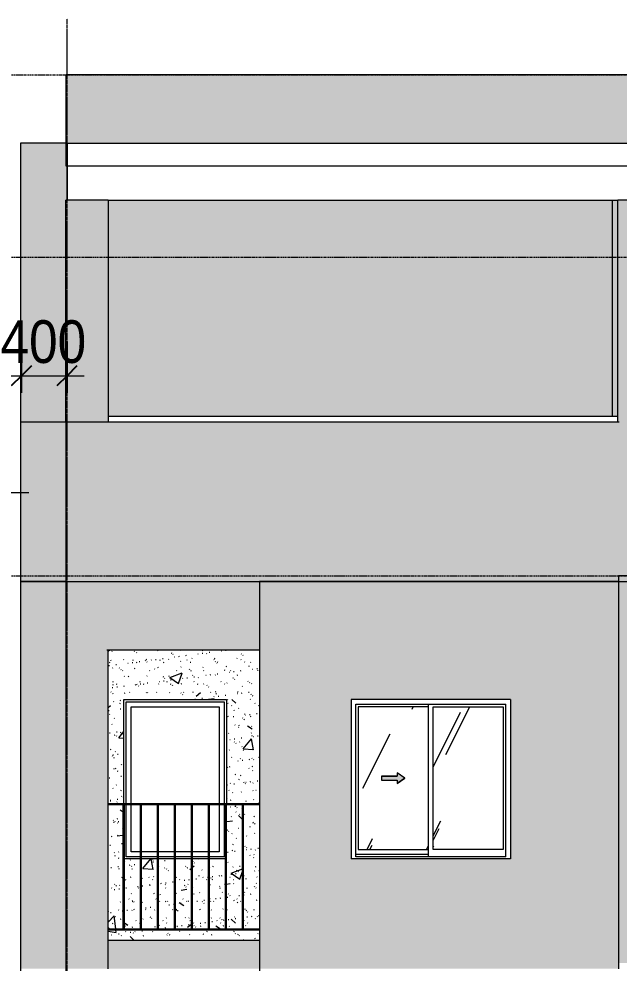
# Model space of a CAD drawing. Header units: millimetres. Extents: x 1240 to 198004, y -7796 to 35300.
# Drawn here: x 117641 to 122914, y 26000 to 34292 of the extents above; entities that cross this region are included whole.
import ezdxf

# ---------------------------------------------------------------- set-up
doc = ezdxf.new("R2010")
doc.units = ezdxf.units.MM
for name, pattern in [('1 NÉT CALL OUT', [6, 3, -3]), ('Centre', [31.75, 6.35, -4.7625, 15.875, -4.7625]), ('Grid Line', [22.225, 12.7, -3.175, 3.175, -3.175])]:
    doc.linetypes.add(name, pattern=pattern)
for name, color, linetype, lineweight in [('0-2', 50, 'Continuous', 5), ('A-ANNO-DIMS', 211, 'Continuous', 9), ('A-ANNO-DIMS-150', 211, 'Continuous', 9), ('A-DETL-GENF', 92, 'Continuous', 9), ('A-DETL-GENF-2', 92, '1 NÉT CALL OUT', 9), ('A-FLOR-2', 7, 'Continuous', 9), ('A-FLOR-HRAL', 11, 'Continuous', 9), ('A-FLOR-HRAL-1', 253, 'Continuous', 9), ('A-FLOR-LEVL-2', 51, 'Centre', 9), ('A-GLAZ', 151, 'Continuous', 9), ('A-GLAZ-1', 7, 'Continuous', 9), ('A-GLAZ-3', 7, '1 NÉT CALL OUT', 9), ('A-WALL', 113, 'Continuous', 9), ('A-WALL-IDEN', 211, 'Continuous', 9), ('A-WALL-PATT-2', 9, 'Continuous', 9), ('A-WALL-PATT-3', 111, 'Continuous', 5), ('A-WALL-PATT-4', 111, 'Continuous', 9), ('I-WALL', 2, 'Continuous', 9), ('I-WALL-1', 7, 'Continuous', 9), ('S-BEAM-3', 7, 'Continuous', 9), ('S-GRID-1', 1, 'Grid Line', 9)]:
    doc.layers.add(name, color=color, linetype=linetype, lineweight=lineweight)
doc.styles.add('UTM Avo', font='', dxfattribs={"width": 0.9, "height": 375})
doc.styles.get('UTM Avo').set_extended_font_data('UTM Avo')
doc.dimstyles.new('1_Dim_chi_tiet_2_5', dxfattribs={"dimscale": 304.8, "dimtxt": 374.737856, "dimasz": 0.590551, "dimexe": 0.492126, "dimexo": 0.0625, "dimgap": 0.049213, "dimtad": 1, "dimdec": 0, "dimrnd": 5, "dimzin": 0, "dimdsep": 46, "dimtxsty": 'UTM Avo', "dimblk1": 'OBLIQUE', "dimblk2": 'OBLIQUE', "dimsah": 1, "dimcen": 0.09, "dimdle": 0.492126, "dimazin": 0, "dimtfac": 1, "dimtdec": 4, "dimtix": 1, "dimtmove": 0, "dimatfit": 3, "dimfxl": 0.984252, "dimfxlon": 1, "dimtvp": 1, "dimtolj": 1, "dimtzin": 0, "dimarcsym": 2})
pattern_1 = [(63.435, (1790.26, 104.33), (-0.0014, 1524.001), [532.463, -2875.304]), (63.435, (266.26, 104.33), (-0.0014, 1524.001), [532.463, -2875.304]), (63.435, (2519.8, 398.8), (-0.0014, 1524.001), [532.463, -2875.304]), (63.435, (995.8, 398.8), (-0.0014, 1524.001), [532.463, -2875.304]), (63.435, (2409.4, 294.83), (-0.0014, 1524.001), [532.463, -2875.304]), (63.435, (885.4, 294.83), (-0.0014, 1524.001), [532.463, -2875.304]), (63.435, (2296.8, 890.1), (-0.0014, 1524.001), [258.802, -3148.965]), (63.435, (772.8, 890.1), (-0.0014, 1524.001), [258.802, -3148.965]), (63.435, (2223.2, 797.95), (-0.0014, 1524.001), [532.463, -2875.304]), (63.435, (699.2, 797.95), (-0.0014, 1524.001), [532.463, -2875.304]), (63.435, (2236.2, 864.1), (-0.0014, 1524.001), [532.463, -2875.304]), (63.435, (712.2, 864.1), (-0.0014, 1524.001), [532.463, -2875.304]), (63.435, (1621.35, 573.94), (-0.0014, 1524.001), [532.463, -2875.304]), (63.435, (97.35, 573.94), (-0.0014, 1524.001), [532.463, -2875.304]), (63.435, (1634.34, 651.9), (-0.0014, 1524.001), [532.463, -2875.304]), (63.435, (110.34, 651.9), (-0.0014, 1524.001), [532.463, -2875.304]), (63.435, (1637.84, 708.1), (-0.0014, 1524.001), [532.463, -2875.304]), (63.435, (113.84, 708.1), (-0.0014, 1524.001), [532.463, -2875.304])]

# ---------------------------------------------------------------- blocks, each defined once
blk = doc.blocks.new('NCV_TKTC_KET CAU_rvt-2-TKCS_MẶT ĐỨNG NỘI KHU 2')
at = {"layer": 'A-FLOR-2'}
for p, q in [((-78235.3, 33200), (-78235.3, 33000)), ((-78235.3, 33200), (-69761.9, 33200)), ((-69761.9, 33000), (-78235.3, 33000))]:
    blk.add_line(p, q, dxfattribs=at)
at = {"layer": 'S-BEAM-3'}
for p, q in [((-78235.3, 33200), (-69961.9, 33200)), ((-78235.3, 33200), (-78235.3, 32700)), ((-77876.9, 32700), (-73396.9, 32700))]:
    blk.add_line(p, q, dxfattribs=at)
blk = doc.blocks.new('Railing - 10mm-901206-TKCS_MẶT ĐỨNG NỘI KHU 2')
at = {"layer": 'A-FLOR-HRAL-1'}
for p, q in [((-60554.4, 5900), (-60554.4, 6990)), ((-60544.4, 5900), (-60544.4, 6990))]:
    blk.add_line(p, q, dxfattribs=at)
blk = doc.blocks.new('Railing - Railing-885112-TKCS_MẶT ĐỨNG NỘI KHU 2')
at = {"layer": 'A-FLOR-HRAL-1'}
for p, q in [((-77876.9, 22900), (-76546.9, 22900)), ((-76546.9, 22890), (-77876.9, 22890))]:
    blk.add_line(p, q, dxfattribs=at)
for p in [(-17188.4, 17000), (-17038.9, 17000), (-16889.3, 17000), (-16739.8, 17000), (-16590.2, 17000), (-16440.7, 17000), (-16291.2, 17000), (-16141.6, 17000)]:
    blk.add_blockref('Railing - 10mm-901206-TKCS_MẶT ĐỨNG NỘI KHU 2', p)
blk = doc.blocks.new('Top Rail Type - Top Rail_Internal_-885113-TKCS_MẶT ĐỨNG NỘI KHU 2')
at = {"layer": 'A-FLOR-HRAL-1'}
for p, q in [((-76546.9, 24000), (-77876.9, 24000)), ((-76546.9, 23990), (-77876.9, 23990))]:
    blk.add_line(p, q, dxfattribs=at)
blk = doc.blocks.new('M_Fixed - 900 x 1400-V286-TKCS_MẶT ĐỨNG NỘI KHU 2')
at = {"layer": 'A-GLAZ-1'}
for p, q in [((-77717.9, 7000), (-77717.9, 7896)), ((-77717.9, 7896), (-76855.9, 7896)), ((-76855.9, 7896), (-76855.9, 7000)), ((-77673.9, 7000), (-77673.9, 7852)), ((-77673.9, 7852), (-76899.9, 7852)), ((-76899.9, 7852), (-76899.9, 7000)), ((-77717.9, 6534), (-77717.9, 6990)), ((-77673.9, 6578), (-77673.9, 6990)), ((-76899.9, 6990), (-76899.9, 6578)), ((-76855.9, 6990), (-76855.9, 6534)), ((-77593.3, 6578), (-77673.9, 6578)), ((-77443.8, 6578), (-77583.3, 6578)), ((-77294.2, 6578), (-77433.8, 6578)), ((-77144.7, 6578), (-77282.5, 6578)), ((-76995.1, 6578), (-77134.7, 6578)), ((-76899.9, 6578), (-76985.1, 6578)), ((-77593.3, 6534), (-77717.9, 6534)), ((-77443.8, 6534), (-77583.3, 6534)), ((-77294.2, 6534), (-77433.8, 6534)), ((-77144.7, 6534), (-77282.5, 6534)), ((-76995.1, 6534), (-77134.7, 6534)), ((-76855.9, 6534), (-76985.1, 6534))]:
    blk.add_line(p, q, dxfattribs=at)
blk = doc.blocks.new('NCV_TKTC_TANG 6 - 8_rvt-5-TKCS_MẶT ĐỨNG NỘI KHU 2')
at = {"layer": 'A-WALL-PATT-2'}
h = blk.add_hatch(dxfattribs=at)
h.set_pattern_fill('FP_38', color=256, style=0, pattern_type=2)
h.set_pattern_definition([(50, (0, 0), (1093.104, -95.634), [114.3, -1257.3]), (355, (0, 0), (-211.457, 1146.341), [91.44, -1005.84]), (100.451, (91.1, -8), (881.656, 1050.7), [97.14, -1068.54]), (46.184, (0, 304.8), (1626.475, -252.257), [171.45, -1885.95]), (96.636, (135.5, 283.8), (1424.416, 1484.565), [145.71, -1602.81]), (351.184, (0, 304.8), (1424.43, 1484.55), [137.16, -1508.76]), (21, (152.4, 228.6), (909.686, -613.591), [114.3, -1257.3]), (326, (152.4, 228.6), (370.812, 1105.129), [91.44, -1005.84]), (71.451, (228.2, 177.5), (1280.503, 491.528), [97.14, -1068.54]), (37.5, (0, 0), (18.5313, 507.3303), [50.292, -943.356, 50.292, -970.788, -1009.65]), (37.5, (0, 0), (18.5313, 507.3303), [-2014.728, 50.292, -959.358]), (7.5, (0, 0), (400.9178, 601.0836), [50.292, -531.876, 50.292, -920.496, -384.81]), (7.5, (0, 0), (400.9178, 601.0836), [-1552.956, 50.292, -334.518]), (327.5, (-339.85, 0), (813.5452, -34.3737), [50.292, -330.708, 50.292, -1138.428, -1577.34]), (327.5, (-339.85, 0), (813.5452, -34.3737), [-1569.72, 50.292, -1527.048]), (317.5, (-492.25, 0), (888.7755, 152.56), [50.292, -445.008, 50.292, -739.14, -1120.14]), (317.5, (-492.25, 0), (888.7755, 152.56), [-1284.732, 50.292, -1069.848])])
h.paths.add_polyline_path([(-76546.9, 26200), (-76546.9, 26290), (-77876.9, 26290), (-77876.9, 26200), (-76566.1, 26200)])
h.paths.add_polyline_path([(-77876.9, 26300), (-77742.9, 26300), (-77742.9, 27390), (-77876.9, 27390)])
h.paths.add_polyline_path([(-77576.4, 26300), (-77443.8, 26300), (-77443.8, 26915), (-77583.3, 26915), (-77583.3, 26300)])
h.paths.add_polyline_path([(-76630.8, 26300), (-76546.9, 26300), (-76546.9, 27390), (-76686.1, 27390), (-76686.1, 26300)])
h.paths.add_polyline_path([(-77593.3, 26300), (-77593.3, 26915), (-77732.9, 26915), (-77732.9, 26300)])
h.paths.add_polyline_path([(-77284.2, 26300), (-77144.7, 26300), (-77144.7, 26915), (-77284.2, 26915), (-77284.2, 26543)])
h.paths.add_polyline_path([(-77433.8, 26300), (-77294.2, 26300), (-77294.2, 26915), (-77433.8, 26915), (-77433.8, 26418.6)])
h.paths.add_polyline_path([(-77134.7, 26300), (-76995.1, 26300), (-76995.1, 26915), (-77134.7, 26915), (-77134.7, 26667.4)])
h.paths.add_polyline_path([(-76845.6, 26300), (-76845.6, 26915), (-76985.1, 26915), (-76985.1, 26300)])
h.paths.add_polyline_path([(-76835.6, 26300), (-76696.1, 26300), (-76696.1, 27390), (-76835.6, 27390), (-76835.6, 26911)])
h.paths.add_polyline_path([(-76719.8, 27400), (-76546.9, 27400), (-76546.9, 28750.6), (-77876.9, 28750.6), (-77876.9, 27400), (-77736.9, 27400), (-77736.9, 28315), (-76836.9, 28315), (-76836.9, 27400)])
h = blk.add_hatch(dxfattribs=at)
h.set_pattern_fill('FP_39', color=256, style=0, pattern_type=2)
h.set_pattern_definition([(37.5, (0, 0), (-4.79953, 146.8239), [5.029, -110.795, 5.029, -124.511, -123.825]), (37.5, (0, 0), (-4.79953, 146.8239), [-245.364, 5.029, -118.796]), (7.5, (0, 0), (134.85743, 215.0472), [5.029, -57.455, 5.029, -99.365, -40.005]), (7.5, (0, 0), (134.85743, 215.0472), [-166.878, 5.029, -34.976]), (327.5, (-93.73, 0), (237.29776, 0.4316), [5.029, -33.071, 5.029, -132.131, -179.07]), (327.5, (-93.73, 0), (237.29776, 0.4316), [-175.26, 5.029, -174.041]), (317.5, (-93.73, 0), (229.06706, 66.87923), [5.029, -14.021, 5.029, -84.887, -102.87]), (317.5, (-93.73, 0), (229.06706, 66.87923), [-108.966, 5.029, -97.841])])
h.paths.add_polyline_path([(-76546.9, 26200), (-76546.9, 26290), (-77876.9, 26290), (-77876.9, 26200), (-76566.1, 26200)])
h.paths.add_polyline_path([(-77876.9, 26300), (-77742.9, 26300), (-77742.9, 27390), (-77876.9, 27390)])
h.paths.add_polyline_path([(-77576.4, 26300), (-77443.8, 26300), (-77443.8, 26915), (-77583.3, 26915), (-77583.3, 26300)])
h.paths.add_polyline_path([(-76630.8, 26300), (-76546.9, 26300), (-76546.9, 27390), (-76686.1, 27390), (-76686.1, 26300)])
h.paths.add_polyline_path([(-77593.3, 26300), (-77593.3, 26915), (-77732.9, 26915), (-77732.9, 26300)])
h.paths.add_polyline_path([(-77284.2, 26300), (-77144.7, 26300), (-77144.7, 26915), (-77284.2, 26915), (-77284.2, 26543)])
h.paths.add_polyline_path([(-77433.8, 26300), (-77294.2, 26300), (-77294.2, 26915), (-77433.8, 26915), (-77433.8, 26418.6)])
h.paths.add_polyline_path([(-77134.7, 26300), (-76995.1, 26300), (-76995.1, 26915), (-77134.7, 26915), (-77134.7, 26667.4)])
h.paths.add_polyline_path([(-76845.6, 26300), (-76845.6, 26915), (-76985.1, 26915), (-76985.1, 26300)])
h.paths.add_polyline_path([(-76835.6, 26300), (-76696.1, 26300), (-76696.1, 27390), (-76835.6, 27390), (-76835.6, 26911)])
h.paths.add_polyline_path([(-76719.8, 27400), (-76546.9, 27400), (-76546.9, 28750.6), (-77876.9, 28750.6), (-77876.9, 27400), (-77736.9, 27400), (-77736.9, 28315), (-76836.9, 28315), (-76836.9, 27400)])
at = {"layer": 'I-WALL-1'}
for p, q in [((-77736.9, 27400), (-77736.9, 28315)), ((-77736.9, 28315), (-76836.9, 28315)), ((-76836.9, 28315), (-76836.9, 27400)), ((-77593.3, 26915), (-77732.9, 26915)), ((-77443.8, 26915), (-77583.3, 26915)), ((-77294.2, 26915), (-77433.8, 26915)), ((-77144.7, 26915), (-77282.5, 26915)), ((-76995.1, 26915), (-77134.7, 26915)), ((-76845.6, 26915), (-76985.1, 26915))]:
    blk.add_line(p, q, dxfattribs=at)
at = {"layer": 'A-FLOR-HRAL'}
for name in ['Top Rail Type - Top Rail_Internal_-885113-TKCS_MẶT ĐỨNG NỘI KHU 2', 'Railing - Railing-885112-TKCS_MẶT ĐỨNG NỘI KHU 2']:
    blk.add_blockref(name, (0, 3400), dxfattribs=at)
at = {"layer": 'A-GLAZ'}
blk.add_blockref('M_Fixed - 900 x 1400-V286-TKCS_MẶT ĐỨNG NỘI KHU 2', (0, 20400), dxfattribs=at)
blk = doc.blocks.new('1_FAMILY RVT - W01-WxH 1400x1400xmm-V505-TKCS_MẶT ĐỨNG NỘI KHU 2')
at = {"layer": 'A-DETL-GENF-2'}
blk.add_hatch(color=256, dxfattribs=at).paths.add_polyline_path([(-75337.7, 27576.5), (-75270, 27623.9), (-75337.7, 27671.4), (-75337.7, 27640.9), (-75473.2, 27640.9), (-75473.2, 27607), (-75337.7, 27607)])
at = {"layer": 'A-GLAZ'}
h = blk.add_hatch(dxfattribs=at)
h.set_pattern_fill('FP_43', color=256, style=0, pattern_type=2)
h.set_pattern_definition(pattern_1)
h.paths.add_polyline_path([(-75064.4, 26997), (-75064.4, 28250.9), (-75678.7, 28250.9), (-75678.7, 26997)])
h.paths.add_polyline_path([(-75337.7, 27576.5), (-75337.7, 27607), (-75473.2, 27607), (-75473.2, 27640.9), (-75337.7, 27640.9), (-75337.7, 27671.4), (-75270, 27623.9), (-75294.1, 27607)])
h = blk.add_hatch(dxfattribs=at)
h.set_pattern_fill('FP_43', color=256, style=0, pattern_type=2)
h.set_pattern_definition(pattern_1)
h.paths.add_polyline_path([(-75020, 26997), (-74405.7, 26997), (-74405.7, 28250.9), (-75020, 28250.9), (-75020, 27874.5)])
at = {"layer": 'A-DETL-GENF'}
for p, q in [((-75473.2, 27640.9), (-75473.2, 27607)), ((-75473.2, 27640.9), (-75337.7, 27640.9)), ((-75337.7, 27640.9), (-75473.2, 27640.9)), ((-75473.2, 27640.9), (-75473.2, 27607)), ((-75337.7, 27671.4), (-75337.7, 27640.9)), ((-75270, 27623.9), (-75337.7, 27671.4)), ((-75270, 27623.9), (-75337.7, 27671.4)), ((-75337.7, 27671.4), (-75337.7, 27640.9)), ((-75270, 27623.9), (-75337.7, 27576.5)), ((-75337.7, 27576.5), (-75270, 27623.9)), ((-75473.2, 27607), (-75337.7, 27607)), ((-75473.2, 27607), (-75337.7, 27607)), ((-75337.7, 27607), (-75337.7, 27576.5)), ((-75337.7, 27607), (-75337.7, 27576.5))]:
    blk.add_line(p, q, dxfattribs=at)
at = {"layer": 'A-GLAZ'}
for p, q in [((-74342.2, 28314.4), (-75742.2, 28314.4)), ((-75742.2, 28314.4), (-75742.2, 26914.4)), ((-74342.2, 28314.4), (-74342.2, 26914.4)), ((-75701.3, 28273.5), (-74383.1, 28273.5)), ((-75701.3, 26933.5), (-75701.3, 28273.5)), ((-75678.7, 28250.9), (-75678.7, 26997)), ((-75064.4, 28250.9), (-75678.7, 28250.9)), ((-75064.4, 28273.5), (-75064.4, 26933.5)), ((-75020, 26997), (-75020, 28250.9)), ((-75020, 28250.9), (-74405.7, 28250.9)), ((-74405.7, 28250.9), (-74405.7, 26997)), ((-74383.1, 26933.5), (-74383.1, 28273.5)), ((-75064.4, 26952.5), (-75701.3, 26952.5)), ((-75064.4, 26952.5), (-75701.3, 26952.5)), ((-75678.7, 26997), (-75064.4, 26997)), ((-74405.7, 26997), (-75020, 26997)), ((-74342.2, 26914.4), (-75742.2, 26914.4)), ((-74383.1, 26933.5), (-75701.3, 26933.5))]:
    blk.add_line(p, q, dxfattribs=at)
blk = doc.blocks.new('DIMBLOCK109-TKCS_MẶT ĐỨNG NỘI KHU 2')
at = {"layer": 'A-ANNO-DIMS-150'}
for p, q in [((117664.2, 31458.6), (117664.2, 31008.6)), ((117664.2, 31158.6), (117664.2, 31458.6)), ((118064.2, 31458.6), (118064.2, 31008.6)), ((118064.2, 31158.6), (118064.2, 31458.6)), ((117514.2, 31158.6), (118214.2, 31158.6))]:
    blk.add_line(p, q, dxfattribs=at)
at = {"layer": 'A-ANNO-DIMS-150', "lineweight": 25}
for p, q in [((117664.2, 31158.6), (117754.2, 31248.6)), ((118064.2, 31158.6), (118154.2, 31248.6)), ((117664.2, 31158.6), (117574.2, 31068.6)), ((118064.2, 31158.6), (117974.2, 31068.6))]:
    blk.add_line(p, q, dxfattribs=at)
at = {"layer": 'A-ANNO-DIMS-150', "color": 0, "insert": (117479, 31645.8), "char_height": 375, "width": 924.353, "attachment_point": 1, "line_spacing_factor": 1.110334, "style": 'UTM Avo'}
blk.add_mtext('400', dxfattribs=at)
blk = doc.blocks.new('_Oblique')
at = {"color": 0, "linetype": 'ByBlock', "lineweight": -2}
blk.add_line((-0.5, -0.5), (0.5, 0.5), dxfattribs=at)

msp = doc.modelspace()

# ---------------------------------------------------------------- hatches: boundary and pattern name
at = {"layer": 'A-WALL-PATT-3'}
for points in [[(118065.8, 33000), (118065.8, 33800), (118055.8, 33800), (118055.8, 33000)], [(117664.2, 30750), (117664.2, 33200), (117654.2, 33200), (117654.2, 30750)], [(118064.2, 30750), (118064.2, 32700), (118054.2, 32700), (118054.2, 30750)], [(118414.2, 30750), (118414.2, 32700), (118064.2, 32700), (118064.2, 30750)], [(118424.2, 30750), (118424.2, 32700), (118414.2, 32700), (118414.2, 30750)], [(121131.1, 30800), (122854.2, 30800), (122854.2, 32700), (118424.2, 32700), (118424.2, 30800), (119018.6, 30800)], [(122914.2, 30750), (122914.2, 32700), (122904.2, 32700), (122904.2, 30750)], [(123264.2, 30750), (123264.2, 32700), (122914.2, 32700), (122914.2, 30750)], [(117654.2, 29350), (118054.2, 29350), (118054.2, 30750), (117654.2, 30750), (117654.2, 30016)], [(124136.9, 29350), (126539.2, 29350), (126539.2, 30750), (118054.2, 30750), (118054.2, 29350), (122857.3, 29350)], [(118054.2, 25950), (118054.2, 29350), (117654.2, 29350), (117654.2, 25950), (117739, 25950)], [(118424.2, 25950), (118424.2, 28750.6), (118414.2, 28750.6), (118414.2, 29350), (118054.2, 29350), (118054.2, 25950), (118414.2, 25950)], [(119754.2, 25950), (119754.2, 26200), (118424.2, 26200), (118424.2, 25950), (119018.6, 25950)]]:
    msp.add_hatch(color=256, dxfattribs=at).paths.add_polyline_path(points)
h = msp.add_hatch(color=256, dxfattribs=at)
h.paths.add_polyline_path([(122904.2, 30800), (122904.2, 32700), (122854.2, 32700), (122854.2, 30800)])
h.paths.add_polyline_path([(123404.2, 30800), (123404.2, 32700), (123274.2, 32700), (123274.2, 30800)])
h = msp.add_hatch(color=256, dxfattribs=at)
h.paths.add_polyline_path([(119754.2, 25950), (122909.2, 25950), (122909.2, 29350), (119754.2, 29350), (119754.2, 28026.9)])
h.paths.add_polyline_path([(121918, 26914.4), (120558.9, 26914.4), (120558.9, 28314.4), (121958.9, 28314.4), (121958.9, 26914.4)])
at = {"layer": 'A-WALL-PATT-4'}
for points in [[(124136.9, 33200), (125564.2, 33200), (125564.2, 33800), (118065.8, 33800), (118065.8, 33200), (119018.6, 33200)], [(117664.2, 30750), (118054.2, 30750), (118055.8, 32700), (118065.8, 32700), (118064.2, 33000), (118055.8, 33000), (118054.2, 33200), (117664.2, 33200), (117664.2, 32700)], [(118414.2, 28750.6), (119754.2, 28750.6), (119754.2, 29350), (118414.2, 29350)]]:
    msp.add_hatch(color=256, dxfattribs=at).paths.add_polyline_path(points)
h = msp.add_hatch(color=256, dxfattribs=at)
h.paths.add_polyline_path([(122909.2, 26000), (126539.2, 26000), (126539.2, 29400), (122909.2, 29400), (122909.2, 26893.1)])
h.paths.add_polyline_path([(123264.2, 26200), (123264.2, 28750), (126339.2, 28750), (126339.2, 26200), (124136.9, 26200)])

# ---------------------------------------------------------------- linework, layer by layer
at = {"layer": 'A-FLOR-LEVL-2'}
for p, q in [((104944.5, 33800), (194512.3, 33800)), ((104944.5, 32200), (194512.3, 32200)), ((104944.5, 29400), (194512.3, 29400))]:
    msp.add_line(p, q, dxfattribs=at)
at = {"layer": 'A-WALL'}
for p, q in [((118054.2, 30750), (118054.2, 32700)), ((118424.2, 32700), (118054.2, 32700)), ((118424.2, 32700), (118424.2, 30750)), ((122904.2, 30750), (122904.2, 32700)), ((123274.2, 32700), (122904.2, 32700)), ((122904.2, 30800), (118424.2, 30800)), ((122914.2, 30750), (122904.2, 30750)), ((126539.2, 29400), (122909.2, 29400)), ((122909.2, 29400), (122909.2, 25950)), ((118054.2, 29350), (118054.2, 4700)), ((122909.2, 29350), (119754.2, 29350)), ((119754.2, 29350), (119754.2, 15750)), ((118424.2, 25950), (118424.2, 28750.6))]:
    msp.add_line(p, q, dxfattribs=at)
at = {"layer": 'A-WALL-IDEN'}
msp.add_line((117726.9, 30130.2), (117109, 30128.7), dxfattribs=at)
at = {"layer": 'I-WALL'}
for p, q in [((118055.8, 33000), (118055.8, 33800)), ((125574.2, 33800), (118055.8, 33800)), ((118055.8, 33200), (117654.2, 33200)), ((117654.2, 33200), (117654.2, 15750)), ((118065.8, 33000), (118055.8, 33000)), ((122854.2, 32700), (122854.2, 30800)), ((122904.2, 30750), (117654.2, 30750)), ((118054.2, 30750), (118054.2, 29350)), ((117654.2, 29350), (131255.8, 29350)), ((118054.2, 29350), (117654.2, 29350)), ((118414.2, 28750.6), (119754.2, 28750.6)), ((119754.2, 26200), (118424.2, 26200))]:
    msp.add_line(p, q, dxfattribs=at)
at = {"layer": 'S-GRID-1'}
for p, q in [((118064.2, 30542.5), (118064.2, 34292.5)), ((118064.2, 5.5), (118064.2, 30542.5))]:
    msp.add_line(p, q, dxfattribs=at)

# ---------------------------------------------------------------- block references
at = {"layer": '0-2'}
for name in ['NCV_TKTC_KET CAU_rvt-2-TKCS_MẶT ĐỨNG NỘI KHU 2', 'NCV_TKTC_TANG 6 - 8_rvt-5-TKCS_MẶT ĐỨNG NỘI KHU 2']:
    msp.add_blockref(name, (196301.1, 0), dxfattribs=at)
at = {"layer": 'A-GLAZ-3'}
msp.add_blockref('1_FAMILY RVT - W01-WxH 1400x1400xmm-V505-TKCS_MẶT ĐỨNG NỘI KHU 2', (196301.1, 0), dxfattribs=at)

# ---------------------------------------------------------------- dimensions: what is measured, and where the dimension line sits
at = {"layer": 'A-ANNO-DIMS'}
dim = msp.add_linear_dim(base=(118064.2, 31158.6), p1=(117664.2, 31458.6), p2=(118064.2, 31458.6), dimstyle='1_Dim_chi_tiet_2_5', override={"dimpost": '<>', "dimfxl": 400}, dxfattribs=at)
dim.commit()
dim.dimension.update_dxf_attribs({"geometry": 'DIMBLOCK109-TKCS_MẶT ĐỨNG NỘI KHU 2', "text_midpoint": (117864.2, 31367.7)})

doc.saveas('drawing.dxf')
